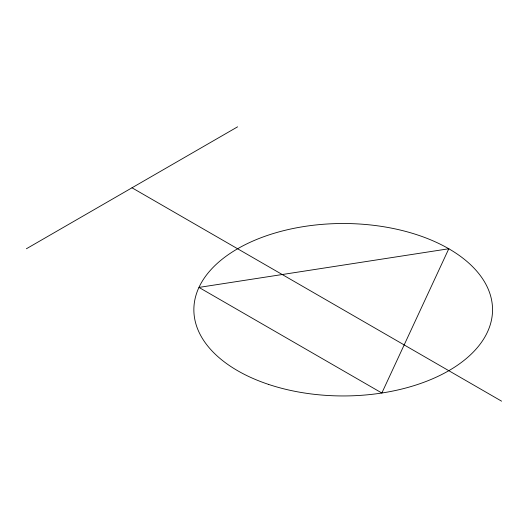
<?xml version="1.0" encoding="UTF-8"?>
<svg xmlns="http://www.w3.org/2000/svg" width="528" height="528" viewBox="0 0 528 528"><rect width="100%" height="100%" fill="white"/><g stroke="black" fill="none" stroke-linecap="round" stroke-linejoin="round"><path stroke-width="0.79" d="M26.4 248.761L237.6 126.826M132 187.79L501.6 401.174M448.8 248.761L381.85 393.01L198.95 287.41L448.8 248.761M268.528 384.397A149.338 86.222 0 0 0 492.538 309.725A149.338 86.222 0 0 0 268.528 235.059A149.338 86.222 0 0 0 268.528 384.397"/></g></svg>
